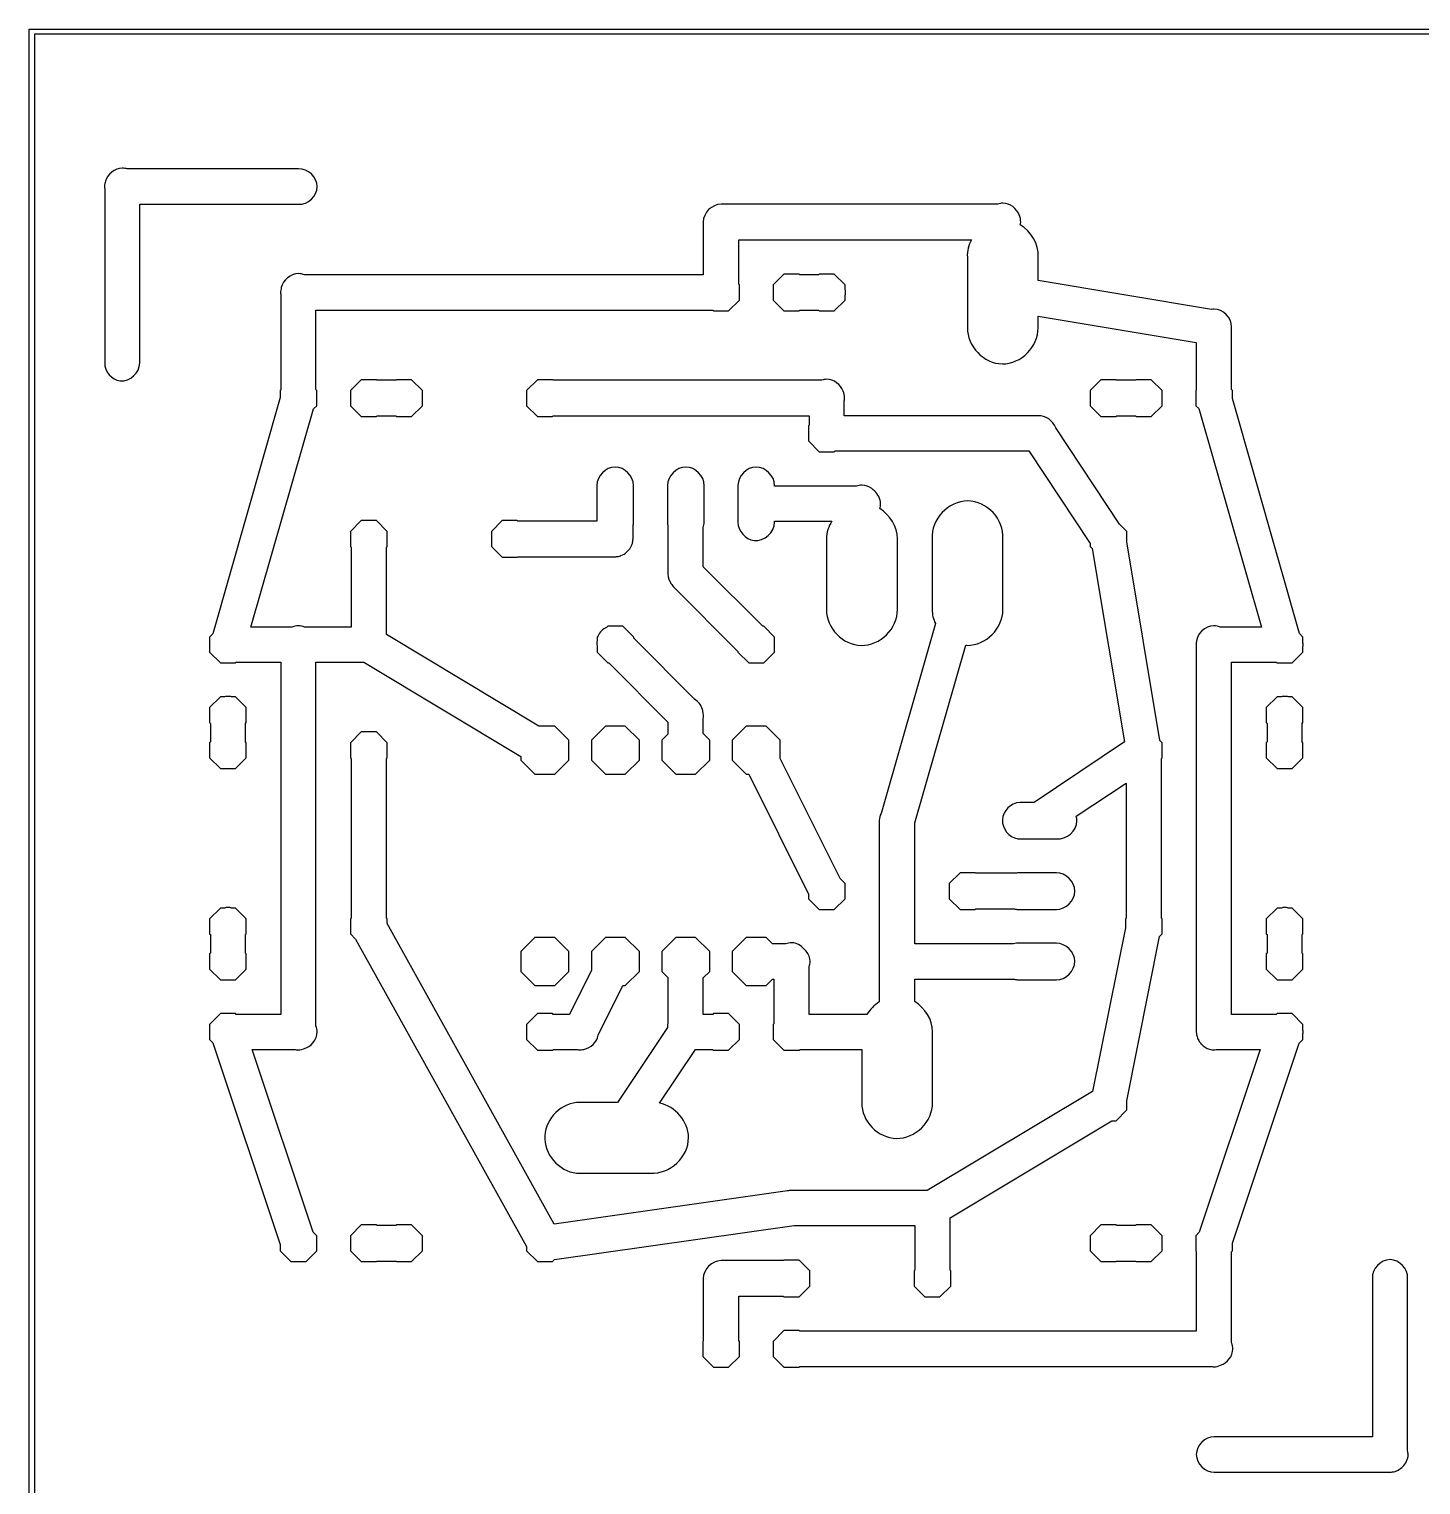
# Model space of a CAD drawing. Extents: x 0 to 100, y 0 to 103.
# Drawn here: x 0 to 50.2, y 50.2 to 102.7 of the extents above; entities that cross this region are included whole.
import ezdxf

# ---------------------------------------------------------------- set-up
doc = ezdxf.new("R2010")
doc.units = 0
doc.layers.add('ink_ext_XXXXXX', color=7, linetype='CONTINUOUS')

msp = doc.modelspace()

# ---------------------------------------------------------------- linework, layer by layer
at = {"layer": 'ink_ext_XXXXXX', "color": 7}
for points in [[(0, 0.352778), (0, 102.746528), (99.990628, 102.746528), (99.990628, 0.352778), (0, 0.352778), (0, 0.352778)], [(0.1983, 0.551078), (99.792014, 0.551078), (99.792014, 102.559203), (0.1983, 102.559203), (0.1983, 0.551078), (0.1983, 0.551078)], [(3.360208, 97.728264), (3.360208, 97.728264)], [(9.710208, 97.701806), (3.536597, 97.701806)], [(2.725208, 96.978611), (2.725208, 90.707986)], [(3.986389, 90.707986), (3.986389, 96.431806), (9.710208, 96.431806)], [(34.933819, 96.431806), (24.950208, 96.431806)], [(35.110208, 96.467083), (35.110208, 96.467083)], [(24.306389, 95.787986), (24.306389, 93.882986), (9.930694, 93.882986)], [(25.611667, 93.309722), (25.611667, 93.521389), (25.585208, 93.547847), (25.585208, 95.152986), (33.981319, 95.152986)], [(33.831389, 94.526806), (33.831389, 91.977986)], [(42.633194, 92.639444), (36.380208, 93.680139), (36.380208, 94.526806)], [(27.216806, 93.909444), (26.82875, 93.521389), (26.82875, 92.974583), (27.216806, 92.586528), (27.763611, 92.586528), (27.790069, 92.612986), (28.460347, 92.612986), (28.486806, 92.586528), (29.033611, 92.586528), (29.421667, 92.974583), (29.421667, 93.124514)], [(29.421667, 93.380278), (29.421667, 93.521389), (29.033611, 93.909444), (28.486806, 93.909444), (28.460347, 93.882986), (27.790069, 93.882986), (27.763611, 93.909444), (27.216806, 93.909444), (27.216806, 93.909444)], [(9.075208, 93.159792), (9.075208, 89.737847), (9.04875, 89.711389), (9.04875, 89.455625), (6.623403, 80.936042), (6.50875, 80.821389), (6.50875, 80.274583), (6.896806, 79.886528), (7.443611, 79.886528), (7.470069, 79.912986), (9.075208, 79.912986), (9.075208, 67.212986), (7.470069, 67.212986), (7.443611, 67.239444), (6.896806, 67.239444), (6.50875, 66.851389), (6.50875, 66.304583), (6.623403, 66.189931), (9.04875, 58.913889), (9.04875, 58.684583), (9.436806, 58.296528), (9.983611, 58.296528), (10.371667, 58.684583), (10.371667, 59.231389), (10.239375, 59.363681), (8.043333, 65.951806), (9.560278, 65.951806)], [(9.489722, 81.182986), (7.999236, 81.182986), (10.257014, 89.049931), (10.371667, 89.164583), (10.371667, 89.711389), (10.336389, 89.746667), (10.336389, 92.612986), (24.650347, 92.612986), (24.676806, 92.586528), (25.223611, 92.586528), (25.611667, 92.974583), (25.611667, 93.18625)], [(36.380208, 91.977986), (36.380208, 92.3925), (42.086389, 91.44), (42.086389, 89.729028), (42.06875, 89.711389), (42.06875, 89.164583), (42.174583, 89.05875), (44.432361, 81.182986), (42.941875, 81.182986)], [(45.931667, 80.609722), (45.931667, 80.821389), (45.808194, 80.944861), (43.391667, 89.429167), (43.391667, 89.711389), (43.356389, 89.746667), (43.356389, 91.872153)], [(11.976806, 90.099444), (11.58875, 89.711389), (11.58875, 89.164583), (11.976806, 88.776528), (12.523611, 88.776528), (12.550069, 88.802986), (13.220347, 88.802986), (13.246806, 88.776528), (13.793611, 88.776528), (14.181667, 89.164583), (14.181667, 89.711389), (13.793611, 90.099444), (13.246806, 90.099444), (13.229167, 90.081806), (12.54125, 90.081806), (12.523611, 90.099444), (11.976806, 90.099444), (11.976806, 90.099444)], [(28.583819, 90.081806), (18.89125, 90.081806), (18.873611, 90.099444), (18.326806, 90.099444), (17.93875, 89.711389), (17.93875, 89.164583), (18.326806, 88.776528), (18.873611, 88.776528), (18.900069, 88.802986), (28.125208, 88.802986), (28.125208, 88.467847), (28.09875, 88.441389), (28.09875, 87.894583), (28.486806, 87.506528), (29.033611, 87.506528), (29.060069, 87.532986), (36.045069, 87.532986), (38.25875, 84.190417), (38.25875, 84.084583), (38.329306, 84.014028), (39.493472, 77.046667), (36.239097, 74.859444), (35.71875, 74.859444)], [(28.760208, 90.117083), (28.760208, 90.117083)], [(38.646806, 90.099444), (38.25875, 89.711389), (38.25875, 89.164583), (38.646806, 88.776528), (39.193611, 88.776528), (39.220069, 88.802986), (39.890347, 88.802986), (39.916806, 88.776528), (40.463611, 88.776528), (40.851667, 89.164583), (40.851667, 89.711389), (40.463611, 90.099444), (39.916806, 90.099444), (39.899167, 90.081806), (39.21125, 90.081806), (39.193611, 90.099444), (38.646806, 90.099444), (38.646806, 90.099444)], [(36.380208, 88.802986), (29.386389, 88.802986), (29.386389, 89.314514)], [(39.581667, 64.099722), (40.763472, 70.026389), (40.851667, 70.114583), (40.851667, 70.661389), (40.825208, 70.687847), (40.825208, 76.438125), (40.851667, 76.464583), (40.851667, 77.011389), (40.772292, 77.090764), (39.581667, 84.260972), (39.581667, 84.631389), (39.317083, 84.895972), (37.015208, 88.370833)], [(21.131389, 86.950903), (21.131389, 86.950903)], [(23.680208, 86.950903), (23.680208, 86.950903)], [(26.211389, 86.950903), (26.211389, 86.950903)], [(20.469931, 86.289444), (20.469931, 85.001806), (17.62125, 85.001806), (17.603611, 85.019444), (17.056806, 85.019444), (16.66875, 84.631389), (16.66875, 84.084583), (17.056806, 83.696528), (17.603611, 83.696528), (17.62125, 83.714167), (21.131389, 83.714167)], [(21.792847, 84.966528), (21.792847, 86.289444)], [(23.01875, 86.289444), (23.01875, 84.966528)], [(24.341667, 84.966528), (24.341667, 86.289444)], [(25.55875, 86.289444), (25.55875, 84.966528)], [(29.836181, 86.262986), (26.881667, 86.262986), (26.881667, 86.289444)], [(33.840208, 85.733819), (33.840208, 85.733819)], [(10.336389, 66.798472), (10.336389, 79.912986), (12.065, 79.912986), (17.735903, 76.5175), (17.735903, 76.376389), (18.238611, 75.873681), (18.952986, 75.873681), (19.464514, 76.376389), (19.464514, 77.099583), (18.952986, 77.602292), (18.379722, 77.602292), (12.885208, 80.909583), (12.885208, 84.058125), (12.911667, 84.084583), (12.911667, 84.631389), (12.523611, 85.019444), (11.976806, 85.019444), (11.58875, 84.631389), (11.58875, 84.084583), (11.606389, 84.066944), (11.606389, 81.182986), (9.930694, 81.182986)], [(21.775208, 84.357986), (21.775208, 84.825417)], [(23.036389, 84.816597), (23.036389, 83.087986)], [(23.230417, 82.638194), (25.55875, 80.301042), (25.55875, 80.274583), (25.946806, 79.886528), (26.493611, 79.886528), (26.881667, 80.274583), (26.881667, 80.821389), (26.493611, 81.209444), (26.458333, 81.209444), (24.306389, 83.352569), (24.306389, 84.7725)], [(26.881667, 84.966528), (26.881667, 85.001806), (28.945417, 85.001806)], [(28.751389, 84.366806), (28.751389, 81.809167)], [(31.309028, 81.809167), (31.309028, 84.366806)], [(32.561389, 84.366806), (32.561389, 81.809167)], [(35.110208, 81.809167), (35.110208, 84.366806)], [(20.522847, 80.865486), (20.47875, 80.821389), (20.47875, 80.697917)], [(20.990278, 81.209444), (20.866806, 81.209444), (20.822708, 81.165347)], [(21.122569, 81.218264), (21.122569, 81.218264)], [(23.997708, 78.58125), (21.801667, 80.786111), (21.801667, 80.821389), (21.413611, 81.209444), (21.184306, 81.209444)], [(32.676042, 81.315278), (30.718125, 74.462569)], [(20.47875, 80.503889), (20.47875, 80.274583), (20.866806, 79.886528), (20.902083, 79.886528), (23.036389, 77.752222), (23.036389, 77.320069), (22.815903, 77.099583), (22.815903, 76.376389), (23.318611, 75.873681), (24.032986, 75.873681), (24.544514, 76.376389), (24.544514, 77.099583), (24.306389, 77.337708), (24.306389, 77.875694)], [(35.489444, 69.752986), (31.935208, 69.752986), (31.935208, 74.118611), (33.769653, 80.530347)], [(42.086389, 80.459792), (42.086389, 66.577986)], [(45.931667, 66.639722), (45.931667, 66.851389), (45.543611, 67.239444), (44.996806, 67.239444), (44.970347, 67.212986), (43.356389, 67.212986), (43.356389, 79.912986), (44.970347, 79.912986), (44.996806, 79.886528), (45.543611, 79.886528), (45.931667, 80.274583), (45.931667, 80.48625)], [(7.046736, 78.669444), (6.896806, 78.669444), (6.50875, 78.281389), (6.50875, 77.734583), (6.535208, 77.708125), (6.535208, 77.037847), (6.50875, 77.011389), (6.50875, 76.464583), (6.896806, 76.076528), (7.443611, 76.076528), (7.831667, 76.464583), (7.831667, 77.011389), (7.805208, 77.037847), (7.805208, 77.708125), (7.831667, 77.734583), (7.831667, 78.281389), (7.443611, 78.669444), (7.3025, 78.669444)], [(7.170208, 78.678264), (7.170208, 78.678264)], [(45.146736, 78.669444), (44.996806, 78.669444), (44.60875, 78.281389), (44.60875, 77.734583), (44.635208, 77.708125), (44.635208, 77.037847), (44.60875, 77.011389), (44.60875, 76.464583), (44.996806, 76.076528), (45.543611, 76.076528), (45.931667, 76.464583), (45.931667, 77.011389), (45.905208, 77.037847), (45.905208, 77.708125), (45.931667, 77.734583), (45.931667, 78.281389), (45.543611, 78.669444), (45.4025, 78.669444)], [(45.270208, 78.678264), (45.270208, 78.678264)], [(27.340278, 60.845347), (18.935347, 59.645903), (12.911667, 70.493819), (12.911667, 70.661389), (12.885208, 70.687847), (12.885208, 76.438125), (12.911667, 76.464583), (12.911667, 77.011389), (12.523611, 77.399444), (11.976806, 77.399444), (11.58875, 77.011389), (11.58875, 76.464583), (11.606389, 76.446944), (11.606389, 70.679028), (11.58875, 70.661389), (11.58875, 70.449722), (11.58875, 70.114583), (11.773958, 69.929375), (17.93875, 58.843333), (17.93875, 58.684583), (18.326806, 58.296528), (18.873611, 58.296528), (18.944167, 58.367083), (27.587222, 59.601806), (31.935208, 59.601806), (31.935208, 57.987847), (31.90875, 57.961389), (31.90875, 57.414583), (32.296806, 57.026528), (32.843611, 57.026528), (33.231667, 57.414583), (33.231667, 57.961389), (33.205208, 57.987847), (33.205208, 59.875208), (39.034861, 63.376528), (39.193611, 63.376528), (39.581667, 63.764583), (39.581667, 64.020347)], [(20.778611, 77.602292), (20.275903, 77.099583), (20.275903, 76.376389), (20.778611, 75.873681), (21.492986, 75.873681), (22.004514, 76.376389), (22.004514, 77.099583), (21.492986, 77.602292), (20.778611, 77.602292), (20.778611, 77.602292)], [(25.858611, 77.602292), (25.355903, 77.099583), (25.355903, 76.376389), (25.858611, 75.873681), (25.946806, 75.873681), (28.09875, 71.543333), (28.09875, 71.384583), (28.486806, 70.996528), (29.033611, 70.996528), (29.421667, 71.384583), (29.421667, 71.931389), (29.245278, 72.107778), (27.084514, 76.446944), (27.084514, 77.099583), (26.572986, 77.602292), (25.858611, 77.602292), (25.858611, 77.602292)], [(37.756042, 74.356736), (39.555208, 75.556181), (39.555208, 70.687847), (39.52875, 70.661389), (39.52875, 70.335069), (38.346944, 64.434861), (32.385, 60.862986), (27.481389, 60.862986)], [(30.656389, 74.206806), (30.656389, 69.206181)], [(35.71875, 73.545347), (37.041667, 73.545347)], [(33.566806, 72.319444), (33.17875, 71.931389), (33.17875, 71.384583), (33.566806, 70.996528), (34.113611, 70.996528), (34.13125, 71.014167), (35.524722, 71.014167)], [(35.56, 72.301806), (34.13125, 72.301806), (34.113611, 72.319444), (33.566806, 72.319444), (33.566806, 72.319444)], [(37.041667, 72.319444), (35.71875, 72.319444)], [(7.046736, 71.049444), (6.896806, 71.049444), (6.50875, 70.661389), (6.50875, 70.114583), (6.535208, 70.088125), (6.535208, 69.417847), (6.50875, 69.391389), (6.50875, 68.844583), (6.896806, 68.456528), (7.443611, 68.456528), (7.831667, 68.844583), (7.831667, 69.391389), (7.805208, 69.417847), (7.805208, 70.088125), (7.831667, 70.114583), (7.831667, 70.661389), (7.443611, 71.049444), (7.3025, 71.049444)], [(7.170208, 71.067083), (7.170208, 71.067083)], [(35.71875, 70.996528), (37.041667, 70.996528)], [(45.146736, 71.049444), (44.996806, 71.049444), (44.60875, 70.661389), (44.60875, 70.114583), (44.635208, 70.088125), (44.635208, 69.417847), (44.60875, 69.391389), (44.60875, 68.844583), (44.996806, 68.456528), (45.543611, 68.456528), (45.931667, 68.844583), (45.931667, 69.391389), (45.905208, 69.417847), (45.905208, 70.088125), (45.931667, 70.114583), (45.931667, 70.661389), (45.543611, 71.049444), (45.4025, 71.049444)], [(45.270208, 71.067083), (45.270208, 71.067083)], [(18.238611, 69.982292), (17.735903, 69.479583), (17.735903, 68.765208), (18.238611, 68.253681), (18.952986, 68.253681), (19.464514, 68.765208), (19.464514, 69.479583), (18.952986, 69.982292), (18.238611, 69.982292), (18.238611, 69.982292)], [(20.778611, 69.982292), (20.275903, 69.479583), (20.275903, 68.809306), (19.482153, 67.212986), (18.900069, 67.212986), (18.873611, 67.239444), (18.326806, 67.239444), (17.93875, 66.851389), (17.93875, 66.304583), (18.326806, 65.916528), (18.873611, 65.916528), (18.908889, 65.951806), (19.737917, 65.951806)], [(23.318611, 69.982292), (22.815903, 69.479583), (22.815903, 68.765208), (23.036389, 68.544722), (23.036389, 66.869028), (23.01875, 66.851389), (23.01875, 66.736736), (21.210764, 64.037986), (19.861389, 64.037986)], [(20.522847, 66.463333), (21.413611, 68.253681), (21.492986, 68.253681), (22.004514, 68.765208), (22.004514, 69.479583), (21.492986, 69.982292), (20.778611, 69.982292), (20.778611, 69.982292)], [(25.611667, 66.639722), (25.611667, 66.851389), (25.223611, 67.239444), (24.676806, 67.239444), (24.650347, 67.212986), (24.306389, 67.212986), (24.306389, 68.527083), (24.544514, 68.765208), (24.544514, 69.479583), (24.032986, 69.982292), (23.318611, 69.982292), (23.318611, 69.982292)], [(27.287361, 69.752986), (26.802292, 69.752986), (26.572986, 69.982292), (25.858611, 69.982292), (25.355903, 69.479583), (25.355903, 68.765208), (25.858611, 68.253681), (26.572986, 68.253681), (26.802292, 68.482986), (26.855208, 68.482986), (26.855208, 66.877847), (26.82875, 66.851389), (26.82875, 66.304583), (27.216806, 65.916528), (27.763611, 65.916528), (27.798889, 65.951806), (30.021389, 65.951806), (30.021389, 64.029167)], [(37.041667, 69.779444), (35.71875, 69.779444)], [(30.206597, 67.212986), (28.125208, 67.212986), (28.125208, 68.941597)], [(30.656389, 69.029792), (30.656389, 67.662778)], [(31.935208, 67.671597), (31.935208, 68.482986), (35.524722, 68.482986)], [(35.71875, 68.456528), (37.041667, 68.456528)], [(22.727708, 64.011528), (24.024167, 65.951806), (24.641528, 65.951806), (24.676806, 65.916528), (25.223611, 65.916528), (25.611667, 66.304583), (25.611667, 66.51625)], [(32.579028, 64.029167), (32.579028, 66.586806)], [(43.356389, 55.368472), (43.356389, 58.649306), (43.391667, 58.684583), (43.391667, 58.966806), (45.799375, 66.172292), (45.931667, 66.304583), (45.931667, 66.51625)], [(42.844861, 65.951806), (44.388264, 65.951806), (42.192222, 59.354861), (42.06875, 59.231389), (42.06875, 58.684583), (42.086389, 58.666944), (42.086389, 55.782986), (27.790069, 55.782986), (27.763611, 55.809444), (27.216806, 55.809444), (26.82875, 55.421389), (26.82875, 54.874583), (27.216806, 54.486528), (27.763611, 54.486528), (27.790069, 54.512986), (42.659653, 54.512986)], [(19.861389, 61.489167), (22.410208, 61.489167)], [(11.976806, 59.619444), (11.58875, 59.231389), (11.58875, 58.684583), (11.976806, 58.296528), (12.523611, 58.296528), (12.54125, 58.314167), (13.229167, 58.314167), (13.246806, 58.296528), (13.793611, 58.296528), (14.181667, 58.684583), (14.181667, 59.231389), (13.793611, 59.619444), (13.246806, 59.619444), (13.229167, 59.601806), (12.54125, 59.601806), (12.523611, 59.619444), (11.976806, 59.619444), (11.976806, 59.619444)], [(38.646806, 59.619444), (38.25875, 59.231389), (38.25875, 58.684583), (38.646806, 58.296528), (39.193611, 58.296528), (39.21125, 58.314167), (39.899167, 58.314167), (39.916806, 58.296528), (40.463611, 58.296528), (40.851667, 58.684583), (40.851667, 59.231389), (40.463611, 59.619444), (39.916806, 59.619444), (39.899167, 59.601806), (39.21125, 59.601806), (39.193611, 59.619444), (38.646806, 59.619444), (38.646806, 59.619444)], [(24.306389, 57.687986), (24.306389, 55.439028), (24.28875, 55.421389), (24.28875, 54.874583), (24.676806, 54.486528), (25.223611, 54.486528), (25.611667, 54.874583), (25.611667, 55.421389), (25.585208, 55.447847), (25.585208, 57.052986), (27.190347, 57.052986), (27.216806, 57.026528), (27.763611, 57.026528), (28.151667, 57.414583), (28.151667, 57.961389), (27.763611, 58.349444), (27.216806, 58.349444), (27.216806, 58.349444)], [(27.216806, 58.349444), (27.199167, 58.331806), (24.950208, 58.331806)], [(49.071389, 58.367083), (49.071389, 58.367083)], [(48.436389, 57.687986), (48.436389, 51.981806), (42.730208, 51.981806)], [(49.706389, 51.461458), (49.706389, 57.687986)], [(42.730208, 50.702986), (49.080208, 50.702986)]]:
    msp.add_lwpolyline(points, dxfattribs=at)
for points in [[(3.360208, 97.728264), (3.084165, 97.728264), (2.831856, 97.520548), (2.751667, 97.260833)], [(3.536597, 97.701806), (3.479003, 97.720926), (3.42181, 97.728264), (3.360208, 97.728264)], [(10.389306, 97.066806), (10.389306, 97.412528), (10.054837, 97.722267), (9.710208, 97.701806)], [(2.751667, 97.260833), (2.73281, 97.208238), (2.719279, 97.149641), (2.716389, 97.093264)], [(2.716389, 97.093264), (2.714322, 97.052652), (2.718689, 97.018316), (2.725208, 96.978611)], [(9.710208, 96.431806), (10.054837, 96.410992), (10.389306, 96.720731), (10.389306, 97.066806)], [(24.950208, 96.431806), (24.615352, 96.431806), (24.306389, 96.122772), (24.306389, 95.787986)], [(35.110208, 96.467083), (35.050236, 96.467083), (34.990027, 96.449938), (34.933819, 96.431806)], [(35.701111, 96.04375), (35.60687, 96.281727), (35.3695, 96.467083), (35.110208, 96.467083)], [(35.754028, 95.787986), (35.754028, 95.874286), (35.736918, 95.966142), (35.701111, 96.04375)], [(35.736389, 95.690972), (35.742069, 95.723181), (35.754028, 95.754927), (35.754028, 95.787986)], [(36.380208, 94.526806), (36.413899, 94.99885), (36.134647, 95.44353), (35.736389, 95.690972)], [(33.981319, 95.152986), (33.879914, 94.957413), (33.815683, 94.748643), (33.831389, 94.526806)], [(9.710208, 93.927083), (9.422856, 93.927083), (9.161381, 93.698639), (9.092847, 93.424375)], [(9.930694, 93.882986), (9.860554, 93.912231), (9.78727, 93.927083), (9.710208, 93.927083)], [(9.066389, 93.283264), (9.064308, 93.242606), (9.068682, 93.199529), (9.075208, 93.159792)], [(9.084028, 93.380278), (9.076055, 93.346976), (9.06816, 93.317811), (9.066389, 93.283264)], [(9.084028, 93.397917), (9.082899, 93.392237), (9.085016, 93.386028), (9.084028, 93.380278)], [(9.092847, 93.424375), (9.090025, 93.415661), (9.08643, 93.406736), (9.084028, 93.397917)], [(25.620486, 93.247986), (25.620486, 93.2682), (25.61385, 93.289822), (25.611667, 93.309722)], [(25.611667, 93.18625), (25.614171, 93.207487), (25.620486, 93.226378), (25.620486, 93.247986)], [(29.439306, 93.247986), (29.439306, 93.291244), (29.43134, 93.338756), (29.421667, 93.380278)], [(29.421667, 93.124514), (29.43134, 93.166001), (29.439306, 93.204771), (29.439306, 93.247986)], [(42.721389, 92.648264), (42.690697, 92.648264), (42.663089, 92.644419), (42.633194, 92.639444)], [(43.356389, 92.013264), (43.354272, 92.343944), (43.055166, 92.648264), (42.721389, 92.648264)], [(33.831389, 91.977986), (33.819112, 91.308061), (34.422574, 90.682586), (35.092569, 90.672708)], [(35.092569, 90.672708), (35.773042, 90.666006), (36.392556, 91.297125), (36.380208, 91.977986)], [(43.356389, 91.995625), (43.356082, 92.001375), (43.356742, 92.007514), (43.356389, 92.013264)], [(43.356389, 91.977986), (43.356742, 91.984089), (43.356227, 91.989522), (43.356389, 91.995625)], [(43.356389, 91.872153), (43.36228, 91.907431), (43.357094, 91.942652), (43.356389, 91.977986)], [(2.725208, 90.707986), (2.720936, 90.396483), (2.972428, 90.10015), (3.280833, 90.064167)], [(3.280833, 90.064167), (3.637735, 90.024303), (3.990516, 90.349564), (3.986389, 90.707986)], [(28.760208, 90.117083), (28.700236, 90.117083), (28.640027, 90.099938), (28.583819, 90.081806)], [(29.351111, 89.69375), (29.256869, 89.931727), (29.019525, 90.117083), (28.760208, 90.117083)], [(29.404028, 89.437986), (29.404028, 89.524286), (29.386911, 89.616142), (29.351111, 89.69375)], [(29.386389, 89.314514), (29.395378, 89.354879), (29.404028, 89.39614), (29.404028, 89.437986)], [(37.015208, 88.370833), (36.918477, 88.623965), (36.654303, 88.819256), (36.380208, 88.802986)], [(21.131389, 86.950903), (20.785772, 86.950903), (20.469931, 86.635167), (20.469931, 86.289444)], [(21.792847, 86.289444), (21.792847, 86.635167), (21.477534, 86.950903), (21.131389, 86.950903)], [(23.680208, 86.950903), (23.334451, 86.950903), (23.01875, 86.635167), (23.01875, 86.289444)], [(24.341667, 86.289444), (24.341667, 86.635167), (24.025966, 86.950903), (23.680208, 86.950903)], [(26.211389, 86.950903), (25.865631, 86.950903), (25.55875, 86.635167), (25.55875, 86.289444)], [(26.881667, 86.289444), (26.881667, 86.635167), (26.557429, 86.950903), (26.211389, 86.950903)], [(30.021389, 86.298264), (29.95656, 86.298264), (29.896477, 86.284082), (29.836181, 86.262986)], [(30.382986, 86.174792), (30.279137, 86.250868), (30.151141, 86.298264), (30.021389, 86.298264)], [(30.418264, 86.148333), (30.406626, 86.156553), (30.395093, 86.167313), (30.382986, 86.174792)], [(30.48, 86.095417), (30.460897, 86.115737), (30.439622, 86.130412), (30.418264, 86.148333)], [(30.700486, 85.627986), (30.700486, 85.807367), (30.613203, 85.976806), (30.48, 86.095417)], [(30.674028, 85.451597), (30.693152, 85.509185), (30.700486, 85.566391), (30.700486, 85.627986)], [(33.840208, 85.733819), (33.141392, 85.733819), (32.511929, 85.064247), (32.561389, 84.366806)], [(35.110208, 84.366806), (35.15995, 85.064247), (34.538742, 85.733819), (33.840208, 85.733819)], [(31.309028, 84.366806), (31.309028, 84.807203), (31.044659, 85.219593), (30.674028, 85.451597)], [(21.775208, 84.825417), (21.785795, 84.870163), (21.793207, 84.919827), (21.792847, 84.966528)], [(23.01875, 84.966528), (23.018327, 84.916853), (23.02479, 84.864406), (23.036389, 84.816597)], [(24.306389, 84.7725), (24.326779, 84.833538), (24.342148, 84.901151), (24.341667, 84.966528)], [(25.55875, 84.966528), (25.555998, 84.644089), (25.821146, 84.342111), (26.140833, 84.305069)], [(26.140833, 84.305069), (26.511532, 84.260972), (26.884136, 84.592936), (26.881667, 84.966528)], [(28.945417, 85.001806), (28.826943, 84.81018), (28.751389, 84.59373), (28.751389, 84.366806)], [(21.642917, 83.987569), (21.647739, 83.99399), (21.655966, 83.998647), (21.660556, 84.005208)], [(21.660556, 84.005208), (21.680706, 84.034242), (21.69819, 84.070529), (21.713472, 84.102222)], [(21.713472, 84.102222), (21.71633, 84.108184), (21.719635, 84.113829), (21.722292, 84.119861)], [(21.722292, 84.119861), (21.738008, 84.155033), (21.748662, 84.188289), (21.757569, 84.225694)], [(21.757569, 84.225694), (21.75824, 84.228517), (21.75697, 84.231692), (21.757569, 84.234514)], [(21.757569, 84.234514), (21.766558, 84.274889), (21.775208, 84.31614), (21.775208, 84.357986)], [(21.131389, 83.714167), (21.149257, 83.714216), (21.166607, 83.721258), (21.184306, 83.722986)], [(21.184306, 83.722986), (21.190095, 83.723692), (21.196184, 83.722281), (21.201944, 83.722986)], [(21.201944, 83.722986), (21.220522, 83.725456), (21.236608, 83.727643), (21.254861, 83.731806)], [(21.254861, 83.731806), (21.277718, 83.736886), (21.303301, 83.741754), (21.325417, 83.749444)], [(21.325417, 83.749444), (21.32898, 83.750856), (21.330694, 83.756923), (21.334236, 83.758264)], [(21.334236, 83.758264), (21.414409, 83.787686), (21.490817, 83.832809), (21.554722, 83.890556)], [(21.554722, 83.890556), (21.564148, 83.899128), (21.572227, 83.907948), (21.581181, 83.917014)], [(21.581181, 83.917014), (21.604499, 83.940333), (21.623129, 83.961252), (21.642917, 83.987569)], [(23.036389, 83.087986), (23.034837, 82.963173), (23.082203, 82.84736), (23.151042, 82.744028)], [(23.151042, 82.744028), (23.156817, 82.734785), (23.162391, 82.726459), (23.168681, 82.717569)], [(23.168681, 82.717569), (23.185628, 82.694463), (23.201905, 82.667856), (23.221597, 82.647014)], [(23.221597, 82.647014), (23.224455, 82.644192), (23.227482, 82.641087), (23.230417, 82.638194)], [(28.751389, 81.809167), (28.744369, 81.143828), (29.338445, 80.531053), (30.00375, 80.521528)], [(30.00375, 80.521528), (30.684645, 80.509181), (31.316049, 81.128658), (31.309028, 81.809167)], [(32.561389, 81.809167), (32.559625, 81.636231), (32.60552, 81.47165), (32.676042, 81.315278)], [(33.822569, 80.521528), (34.499197, 80.514472), (35.117371, 81.132539), (35.110208, 81.809167)], [(9.710208, 81.227083), (9.63376, 81.227083), (9.559375, 81.211773), (9.489722, 81.182986)], [(9.930694, 81.182986), (9.860554, 81.212231), (9.78727, 81.227083), (9.710208, 81.227083)], [(20.6375, 81.050694), (20.585883, 80.99878), (20.55133, 80.931699), (20.522847, 80.865486)], [(20.822708, 81.165347), (20.756498, 81.136878), (20.689408, 81.10232), (20.6375, 81.050694)], [(21.122569, 81.218264), (21.078429, 81.220733), (21.033969, 81.215442), (20.990278, 81.209444)], [(21.184306, 81.209444), (21.163873, 81.212267), (21.143194, 81.21717), (21.122569, 81.218264)], [(42.721389, 81.227083), (42.394092, 81.227083), (42.099449, 80.933339), (42.086389, 80.609722)], [(42.941875, 81.182986), (42.872215, 81.211773), (42.79785, 81.227083), (42.721389, 81.227083)], [(20.47875, 80.697917), (20.470043, 80.63381), (20.469655, 80.568056), (20.47875, 80.503889)], [(33.769653, 80.530347), (33.787489, 80.529289), (33.804627, 80.521775), (33.822569, 80.521528)], [(42.086389, 80.556806), (42.086269, 80.52495), (42.081274, 80.491016), (42.086389, 80.459792)], [(42.086389, 80.609722), (42.085331, 80.600621), (42.086742, 80.592436), (42.086389, 80.583264)], [(42.086389, 80.583264), (42.086474, 80.574127), (42.085683, 80.565978), (42.086389, 80.556806)], [(45.940486, 80.547986), (45.940486, 80.5682), (45.933854, 80.589822), (45.931667, 80.609722)], [(45.931667, 80.48625), (45.934136, 80.507487), (45.940486, 80.526378), (45.940486, 80.547986)], [(7.170208, 78.678264), (7.126988, 78.678264), (7.088227, 78.678969), (7.046736, 78.669444)], [(7.3025, 78.669444), (7.260983, 78.679111), (7.213463, 78.678264), (7.170208, 78.678264)], [(24.279931, 78.210833), (24.233624, 78.360785), (24.130189, 78.495444), (23.997708, 78.58125)], [(45.270208, 78.678264), (45.226993, 78.678264), (45.188223, 78.678969), (45.146736, 78.669444)], [(45.4025, 78.669444), (45.360978, 78.679111), (45.313466, 78.678264), (45.270208, 78.678264)], [(24.28875, 78.175556), (24.285434, 78.187091), (24.283864, 78.199509), (24.279931, 78.210833)], [(24.297569, 78.140278), (24.295382, 78.15326), (24.291809, 78.16275), (24.28875, 78.175556)], [(24.306389, 77.875694), (24.323044, 77.964707), (24.318023, 78.051836), (24.297569, 78.140278)], [(35.71875, 74.859444), (35.396311, 74.841453), (35.109113, 74.554292), (35.092569, 74.233264)], [(30.718125, 74.462569), (30.679071, 74.381977), (30.656389, 74.297222), (30.656389, 74.206806)], [(35.092569, 74.233264), (35.076306, 73.910825), (35.329989, 73.594736), (35.648194, 73.545347)], [(37.041667, 73.545347), (37.411025, 73.502661), (37.7825, 73.825806), (37.7825, 74.197986)], [(37.7825, 74.197986), (37.7825, 74.251326), (37.770082, 74.306218), (37.756042, 74.356736)], [(35.648194, 73.545347), (35.670419, 73.543936), (35.696878, 73.543936), (35.71875, 73.545347)], [(35.71875, 72.319444), (35.666158, 72.322267), (35.610856, 72.312847), (35.56, 72.301806)], [(37.703125, 71.657986), (37.703125, 72.003708), (37.387389, 72.319444), (37.041667, 72.319444)], [(37.041667, 70.996528), (37.387389, 70.996528), (37.703125, 71.312264), (37.703125, 71.657986)], [(7.170208, 71.067083), (7.126988, 71.067083), (7.088227, 71.059111), (7.046736, 71.049444)], [(7.3025, 71.049444), (7.260983, 71.059111), (7.213463, 71.067083), (7.170208, 71.067083)], [(35.524722, 71.014167), (35.56599, 71.002737), (35.604979, 70.998786), (35.648194, 70.996528)], [(35.648194, 70.996528), (35.670419, 70.995117), (35.696878, 70.995117), (35.71875, 70.996528)], [(45.270208, 71.067083), (45.226993, 71.067083), (45.188223, 71.059111), (45.146736, 71.049444)], [(45.4025, 71.049444), (45.360978, 71.059111), (45.313466, 71.067083), (45.270208, 71.067083)], [(27.490208, 69.797083), (27.420421, 69.797083), (27.351713, 69.777222), (27.287361, 69.752986)], [(27.948819, 69.567778), (27.830165, 69.701371), (27.66972, 69.797083), (27.490208, 69.797083)], [(28.001736, 69.506042), (27.984521, 69.526362), (27.96825, 69.549518), (27.948819, 69.567778)], [(28.019375, 69.488403), (28.014789, 69.495564), (28.006587, 69.499057), (28.001736, 69.506042)], [(28.160486, 69.117986), (28.160486, 69.255845), (28.104172, 69.380844), (28.019375, 69.488403)], [(35.71875, 69.779444), (35.641696, 69.783466), (35.561729, 69.777681), (35.489444, 69.752986)], [(37.703125, 69.126806), (37.703125, 69.472528), (37.387389, 69.779444), (37.041667, 69.779444)], [(28.125208, 68.941597), (28.143355, 68.997812), (28.160486, 69.058003), (28.160486, 69.117986)], [(30.647569, 69.144444), (30.645488, 69.103787), (30.649898, 69.069532), (30.656389, 69.029792)], [(30.656389, 69.206181), (30.653143, 69.186249), (30.648614, 69.164771), (30.647569, 69.144444)], [(37.041667, 68.456528), (37.387389, 68.456528), (37.703125, 68.780731), (37.703125, 69.126806)], [(35.524722, 68.482986), (35.56599, 68.471556), (35.604979, 68.458786), (35.648194, 68.456528)], [(35.648194, 68.456528), (35.670419, 68.455469), (35.696878, 68.455469), (35.71875, 68.456528)], [(30.656389, 67.662778), (30.474909, 67.548294), (30.317677, 67.396423), (30.206597, 67.212986)], [(32.579028, 66.586806), (32.579028, 67.028836), (32.308323, 67.440083), (31.935208, 67.671597)], [(10.389306, 66.577986), (10.389306, 66.654694), (10.36532, 66.728619), (10.336389, 66.798472)], [(9.895417, 65.969444), (10.165462, 66.041598), (10.389306, 66.294233), (10.389306, 66.577986)], [(20.0025, 65.951806), (20.25394, 65.998192), (20.468547, 66.213302), (20.522847, 66.463333)], [(25.620486, 66.577986), (25.620486, 66.5982), (25.61385, 66.619822), (25.611667, 66.639722)], [(25.611667, 66.51625), (25.614171, 66.537487), (25.620486, 66.556378), (25.620486, 66.577986)], [(42.086389, 66.577986), (42.087094, 66.504506), (42.103463, 66.434314), (42.130486, 66.366319)], [(42.130486, 66.366319), (42.13225, 66.361028), (42.128369, 66.353937), (42.130486, 66.348681)], [(42.130486, 66.348681), (42.142622, 66.320211), (42.158567, 66.295894), (42.174583, 66.269306)], [(42.174583, 66.269306), (42.197972, 66.227713), (42.22236, 66.190562), (42.253958, 66.154653)], [(42.253958, 66.154653), (42.277347, 66.129288), (42.306483, 66.105666), (42.333333, 66.084097)], [(45.940486, 66.577986), (45.940486, 66.5982), (45.933854, 66.619822), (45.931667, 66.639722)], [(45.931667, 66.51625), (45.934136, 66.537487), (45.940486, 66.556378), (45.940486, 66.577986)], [(9.560278, 65.951806), (9.585152, 65.945385), (9.605133, 65.937165), (9.630833, 65.934167)], [(9.630833, 65.934167), (9.72006, 65.924183), (9.812218, 65.939352), (9.895417, 65.969444)], [(19.737917, 65.951806), (19.761348, 65.946373), (19.784073, 65.936389), (19.808472, 65.934167)], [(19.808472, 65.934167), (19.872581, 65.928699), (19.94006, 65.936989), (20.0025, 65.951806)], [(42.333333, 66.084097), (42.425433, 66.006807), (42.531026, 65.948133), (42.650833, 65.934167)], [(42.650833, 65.934167), (42.716386, 65.926864), (42.781777, 65.936636), (42.844861, 65.951806)], [(39.581667, 64.020347), (39.583783, 64.046171), (39.582372, 64.073906), (39.581667, 64.099722)], [(19.861389, 64.037986), (19.214006, 64.040808), (18.624197, 63.476011), (18.591389, 62.829722)], [(23.777222, 62.767986), (23.777222, 63.360229), (23.299259, 63.891569), (22.727708, 64.011528)], [(30.021389, 64.029167), (30.014227, 63.363475), (30.608411, 62.751053), (31.27375, 62.741528)], [(31.27375, 62.741528), (31.954611, 62.729181), (32.58566, 63.348306), (32.579028, 64.029167)], [(18.591389, 62.829722), (18.556781, 62.182022), (19.092721, 61.554078), (19.737917, 61.489167)], [(22.410208, 61.489167), (23.107615, 61.439778), (23.777222, 62.069133), (23.777222, 62.767986)], [(19.737917, 61.489167), (19.781732, 61.486697), (19.817574, 61.486697), (19.861389, 61.489167)], [(27.481389, 60.862986), (27.431498, 60.862986), (27.387973, 60.857906), (27.340278, 60.845347)], [(24.950208, 58.331806), (24.615352, 58.331806), (24.306389, 58.022772), (24.306389, 57.687986)], [(49.071389, 58.367083), (48.725667, 58.367083), (48.415928, 58.03265), (48.436389, 57.687986)], [(49.706389, 57.687986), (49.727203, 58.03265), (49.417464, 58.367083), (49.071389, 58.367083)], [(42.959514, 54.557083), (43.205523, 54.64671), (43.400486, 54.88262), (43.400486, 55.147986)], [(43.400486, 55.147986), (43.400486, 55.224694), (43.385317, 55.298619), (43.356389, 55.368472)], [(42.659653, 54.512986), (42.680255, 54.510517), (42.700466, 54.504343), (42.721389, 54.504167)], [(42.721389, 54.504167), (42.806144, 54.503461), (42.883032, 54.522723), (42.959514, 54.557083)], [(42.730208, 51.981806), (42.395422, 51.981806), (42.086389, 51.672772), (42.086389, 51.337986)], [(49.724028, 51.337986), (49.724028, 51.379833), (49.715385, 51.421083), (49.706389, 51.461458)], [(42.086389, 51.337986), (42.086389, 51.0032), (42.395422, 50.702986), (42.730208, 50.702986)], [(49.521181, 50.897014), (49.639227, 51.014976), (49.724028, 51.170593), (49.724028, 51.337986)], [(49.080208, 50.702986), (49.107196, 50.702986), (49.133139, 50.707996), (49.159583, 50.711806)], [(49.159583, 50.711806), (49.173518, 50.714275), (49.189957, 50.708278), (49.203681, 50.711806)], [(49.203681, 50.711806), (49.237618, 50.719355), (49.268511, 50.733889), (49.300694, 50.747083)], [(49.300694, 50.747083), (49.306833, 50.749906), (49.312266, 50.753045), (49.318333, 50.755903)], [(49.318333, 50.755903), (49.382077, 50.784372), (49.442306, 50.823728), (49.494722, 50.870556)], [(49.494722, 50.870556), (49.504141, 50.879128), (49.51222, 50.887983), (49.521181, 50.897014)]]:
    msp.add_open_spline(points, degree=3, dxfattribs=at)

doc.saveas('drawing.dxf')
